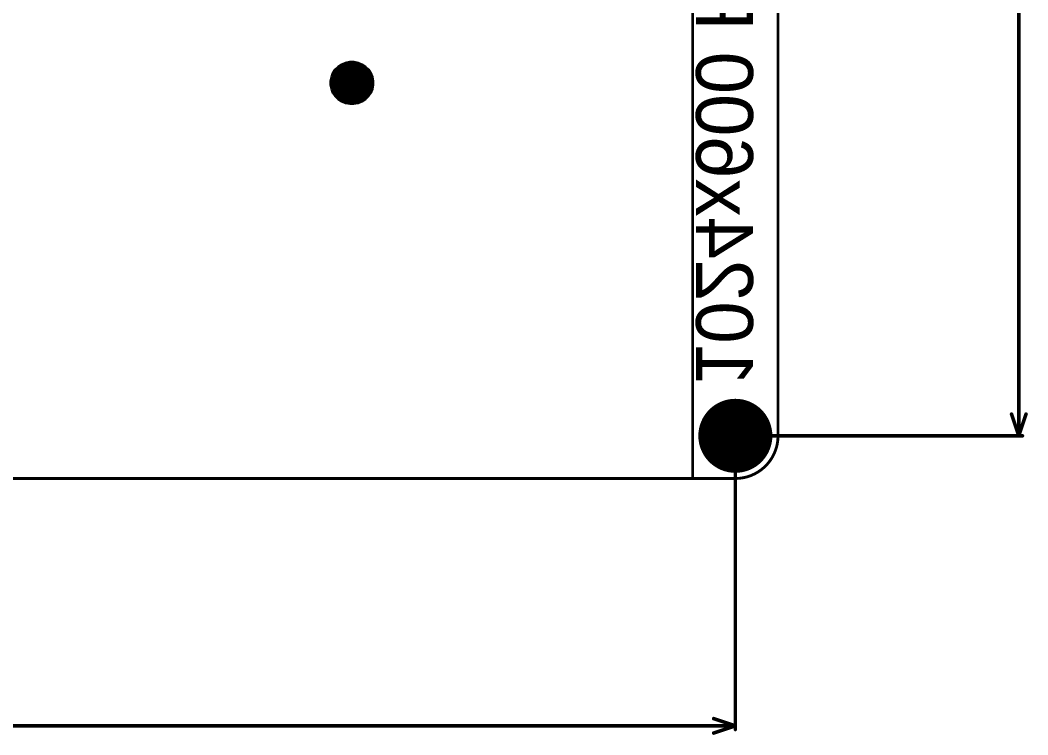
# Model space of a CAD drawing. Extents: x 244 to 457, y 184 to 319.
# Drawn here: x 385.8 to 456.6, y 184.5 to 234.7 of the extents above; entities that cross this region are included whole.
import ezdxf

# ---------------------------------------------------------------- set-up
doc = ezdxf.new("R2010")
doc.units = 0
for name, color, linetype in [('BOTTOMLAYER', 5, 'CONTINUOUS'), ('BOTTOMOVERLAY', 54, 'CONTINUOUS'), ('BOTTOMSOLDER', 6, 'CONTINUOUS'), ('KEEPOUTLAYER', 6, 'CONTINUOUS'), ('MULTILAYER', 9, 'CONTINUOUS'), ('PADHOLELAYER', 156, 'CONTINUOUS'), ('TOPLAYER', 1, 'CONTINUOUS'), ('TOPOVERLAY', 2, 'CONTINUOUS'), ('TOPPASTE', 8, 'CONTINUOUS'), ('TOPSOLDER', 216, 'CONTINUOUS')]:
    doc.layers.add(name, color=color, linetype=linetype)

msp = doc.modelspace()

# ---------------------------------------------------------------- linework, layer by layer
at = {"layer": 'BOTTOMLAYER', "const_width": 2.5}
msp.add_lwpolyline([(434.79, 205.5, 1), (437.29, 205.5, 1)], format="xyb", close=True, dxfattribs=at)
at = {"layer": 'BOTTOMOVERLAY', "const_width": 0.2}
msp.add_lwpolyline([(433.04, 202.5), (433.04, 302.5)], dxfattribs=at)
at = {"layer": 'BOTTOMOVERLAY', "const_width": 0.1}
msp.add_lwpolyline([(432.99, 202.5, 1), (433.09, 202.5, 1)], format="xyb", close=True, dxfattribs=at)
at = {"layer": 'BOTTOMSOLDER', "const_width": 2.602}
msp.add_lwpolyline([(434.739, 205.5, 1), (437.341, 205.5, 1)], format="xyb", close=True, dxfattribs=at)
at = {"layer": 'KEEPOUTLAYER', "const_width": 0.2}
for points in [[(439.04, 299.5), (439.04, 205.5)], [(265.04, 202.5), (436.04, 202.5)]]:
    msp.add_lwpolyline(points, dxfattribs=at)
msp.add_lwpolyline([(439.04, 205.5, -0.414214), (436.04, 202.5)], format="xyb", dxfattribs=at)
at = {"layer": 'KEEPOUTLAYER', "const_width": 0.1}
for points in [[(438.99, 205.5, 1), (439.09, 205.5, 1)], [(438.99, 205.5, 1), (439.09, 205.5, 1)], [(435.99, 202.5, 1), (436.09, 202.5, 1)], [(435.99, 202.5, 1), (436.09, 202.5, 1)]]:
    msp.add_lwpolyline(points, format="xyb", close=True, dxfattribs=at)
at = {"layer": 'MULTILAYER', "const_width": 2.5}
msp.add_lwpolyline([(434.79, 205.5, 1), (437.29, 205.5, 1)], format="xyb", close=True, dxfattribs=at)
at = {"layer": 'PADHOLELAYER', "const_width": 1.5}
msp.add_lwpolyline([(435.29, 205.5, 1), (436.79, 205.5, 1)], format="xyb", close=True, dxfattribs=at)
at = {"layer": 'TOPLAYER'}
for p, q in [((408.139, 231.469), (408.384, 231.633)), ((408.384, 231.633), (408.657, 231.746)), ((408.657, 231.746), (408.947, 231.804)), ((408.947, 231.804), (409.095, 231.804)), ((409.095, 231.804), (409.243, 231.804)), ((409.243, 231.804), (409.532, 231.746)), ((409.532, 231.746), (409.805, 231.633)), ((409.805, 231.633), (410.051, 231.469)), ((407.652, 230.742), (407.766, 231.015)), ((407.766, 231.015), (407.93, 231.26)), ((407.93, 231.26), (408.139, 231.469)), ((410.051, 231.469), (410.26, 231.26)), ((410.26, 231.26), (410.424, 231.015)), ((410.424, 231.015), (410.537, 230.742)), ((407.595, 230.452), (407.652, 230.742)), ((407.595, 230.304), (407.595, 230.452)), ((407.595, 230.156), (407.595, 230.304)), ((407.652, 229.866), (407.595, 230.156)), ((410.537, 230.742), (410.595, 230.452)), ((410.595, 230.156), (410.537, 229.866)), ((410.595, 230.452), (410.595, 230.304)), ((410.595, 230.304), (410.595, 230.156)), ((407.766, 229.593), (407.652, 229.866)), ((407.93, 229.348), (407.766, 229.593)), ((410.424, 229.593), (410.26, 229.348)), ((410.537, 229.866), (410.424, 229.593)), ((408.139, 229.139), (407.93, 229.348)), ((408.384, 228.975), (408.139, 229.139)), ((408.657, 228.862), (408.384, 228.975)), ((408.947, 228.804), (408.657, 228.862)), ((409.095, 228.804), (408.947, 228.804)), ((409.095, 228.804), (409.095, 228.804)), ((409.243, 228.804), (409.095, 228.804)), ((409.532, 228.862), (409.243, 228.804)), ((409.805, 228.975), (409.532, 228.862)), ((410.051, 229.139), (409.805, 228.975)), ((410.26, 229.348), (410.051, 229.139))]:
    msp.add_line(p, q, dxfattribs=at)
for points, const_width in [([(408.845, 230.304, 1), (409.345, 230.304, 1)], 0.5), ([(434.79, 205.5, 1), (437.29, 205.5, 1)], 2.5)]:
    msp.add_lwpolyline(points, format="xyb", close=True, dxfattribs=dict(at, const_width=const_width))
at = {"layer": 'TOPOVERLAY', "const_width": 0.254}
for points in [[(455.958, 205.5), (455.958, 249.021)], [(455.45, 207.024), (455.958, 205.5)], [(455.958, 205.5), (456.466, 207.024)], [(436.04, 205.5), (456.212, 205.5)], [(436.04, 184.863), (436.04, 205.5)], [(434.516, 185.625), (436.04, 185.117)], [(353.714, 185.117), (436.04, 185.117)], [(434.516, 184.609), (436.04, 185.117)]]:
    msp.add_lwpolyline(points, dxfattribs=at)
at = {"layer": 'TOPOVERLAY', "const_width": 0.127}
for points in [[(455.386, 207.024, 1), (455.513, 207.024, 1)], [(456.402, 207.024, 1), (456.529, 207.024, 1)], [(435.976, 205.5, 1), (436.103, 205.5, 1)], [(435.976, 205.5, 1), (436.103, 205.5, 1)], [(455.894, 205.5, 1), (456.021, 205.5, 1)], [(455.894, 205.5, 1), (456.021, 205.5, 1)], [(455.894, 205.5, 1), (456.021, 205.5, 1)], [(456.148, 205.5, 1), (456.275, 205.5, 1)], [(434.452, 185.625, 1), (434.579, 185.625, 1)], [(435.976, 185.117, 1), (436.103, 185.117, 1)], [(435.976, 185.117, 1), (436.103, 185.117, 1)], [(435.976, 185.117, 1), (436.103, 185.117, 1)], [(435.976, 184.863, 1), (436.103, 184.863, 1)], [(434.452, 184.609, 1), (434.579, 184.609, 1)]]:
    msp.add_lwpolyline(points, format="xyb", close=True, dxfattribs=at)
at = {"layer": 'TOPPASTE'}
for points, const_width in [([(410.095, 230.304, 1), (408.095, 230.304, 1)], 1), ([(407.845, 230.304, 1), (408.345, 230.304, 1)], 0.5), ([(408.845, 230.304, 1), (409.345, 230.304, 1)], 0.5), ([(409.845, 230.304, 1), (410.345, 230.304, 1)], 0.5)]:
    msp.add_lwpolyline(points, format="xyb", close=True, dxfattribs=dict(at, const_width=const_width))
at = {"layer": 'TOPSOLDER'}
for p, q in [((408.139, 231.469), (408.384, 231.633)), ((408.384, 231.633), (408.657, 231.746)), ((408.657, 231.746), (408.947, 231.804)), ((408.947, 231.804), (409.095, 231.804)), ((409.095, 231.804), (409.243, 231.804)), ((409.243, 231.804), (409.532, 231.746)), ((409.532, 231.746), (409.805, 231.633)), ((409.805, 231.633), (410.051, 231.469)), ((407.652, 230.742), (407.766, 231.015)), ((407.766, 231.015), (407.93, 231.26)), ((407.93, 231.26), (408.139, 231.469)), ((410.051, 231.469), (410.26, 231.26)), ((410.26, 231.26), (410.424, 231.015)), ((410.424, 231.015), (410.537, 230.742)), ((407.595, 230.452), (407.652, 230.742)), ((407.595, 230.304), (407.595, 230.452)), ((407.595, 230.156), (407.595, 230.304)), ((407.652, 229.866), (407.595, 230.156)), ((410.537, 230.742), (410.595, 230.452)), ((410.595, 230.156), (410.537, 229.866)), ((410.595, 230.452), (410.595, 230.304)), ((410.595, 230.304), (410.595, 230.156)), ((407.766, 229.593), (407.652, 229.866)), ((407.93, 229.348), (407.766, 229.593)), ((410.424, 229.593), (410.26, 229.348)), ((410.537, 229.866), (410.424, 229.593)), ((408.139, 229.139), (407.93, 229.348)), ((408.384, 228.975), (408.139, 229.139)), ((408.657, 228.862), (408.384, 228.975)), ((408.947, 228.804), (408.657, 228.862)), ((409.095, 228.804), (408.947, 228.804)), ((409.095, 228.804), (409.095, 228.804)), ((409.243, 228.804), (409.095, 228.804)), ((409.532, 228.862), (409.243, 228.804)), ((409.805, 228.975), (409.532, 228.862)), ((410.051, 229.139), (409.805, 228.975)), ((410.26, 229.348), (410.051, 229.139))]:
    msp.add_line(p, q, dxfattribs=at)
for points, const_width in [([(408.794, 230.304, 1), (409.396, 230.304, 1)], 0.602), ([(434.739, 205.5, 1), (437.341, 205.5, 1)], 2.602)]:
    msp.add_lwpolyline(points, format="xyb", close=True, dxfattribs=dict(at, const_width=const_width))

# ---------------------------------------------------------------- texts
at = {"layer": 'BOTTOMOVERLAY', "text_generation_flag": 2}
msp.add_text('1024x600 Res.', height=4, rotation=270, dxfattribs=at).set_placement((433.276, 209))

doc.saveas('drawing.dxf')
